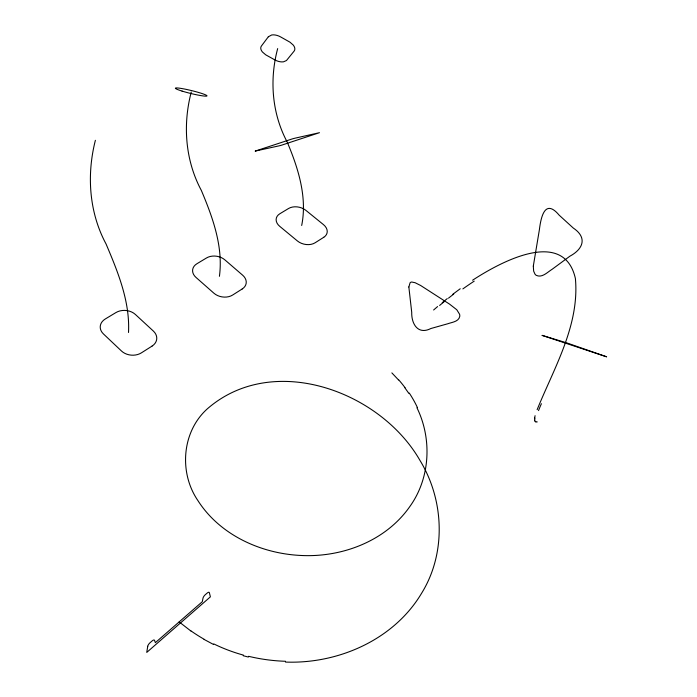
<?xml version="1.0" encoding="UTF-8"?>
<svg xmlns="http://www.w3.org/2000/svg" width="697" height="697" viewBox="0 0 697 697"><rect width="100%" height="100%" fill="white"/><g stroke="black" fill="none" stroke-linecap="round" stroke-linejoin="round"><path stroke-width="1.05" d="M128.509 332.486C130.095 301.522 117.906 271.935 106.057 243.976C89.042 212.306 86.559 174.851 95.384 140.306M534.494 418.583L535.087 415.673M219.424 276.308C223.371 246.599 212.69 217.342 201.328 190.394C185.219 160.345 182.649 124.833 191.248 92.065M301.688 225.471C307.412 197.016 298.185 168.125 287.225 142.092C271.926 113.506 269.312 79.737 277.676 48.581M537.126 409.714C554.106 367.789 579.695 325.307 575.391 278.478C563.716 226.934 498.982 262.943 472.583 280.22M433.621 309.991L437.594 306.558M442.229 302.681L447.282 298.577M452.632 294.404L460.229 288.75M537.256 421.912L535.958 421.842M285.491 662.072C338.393 664.084 393.944 639.663 421.607 593.243C446.368 553.226 444.25 500.15 419.977 460.429C380.213 390.973 272.867 351.767 207.401 408.773C181.839 431.652 178.798 472.54 197.809 500.437C219.782 534.974 260.878 553.618 300.904 555.465C342 557.609 385.711 541.09 409.784 506.614C430.267 478.229 432.236 438.953 416.954 407.797M243.192 655.72L248.35 657.053M213.421 644.411L204.047 639.402M190.856 630.994L179.155 621.907M391.862 372.895L398.527 379.952M404.87 387.785L408.773 393.308M535.026 421.267L534.538 420.186M204.151 639.271A163.316 134.512 4.7 0 1 190.961 630.89M243.419 655.11A150.029 125.739 3.3 0 1 213.761 643.906M285.509 661.279A155.213 132.116 2.4 0 1 248.594 656.304M409.27 393.056A107.077 93.093 34.2 0 1 417.451 407.632M398.701 379.821A115.676 98.408 36.2 0 1 405.053 387.68M439.624 305.452A86.689 8.503 -35.4 0 1 444.198 301.662M448.493 298.15A76.147 10.986 -33.6 0 1 453.73 294.09M462.86 288.906A81.863 17.286 -31.9 0 1 474.221 281.135M538.537 410.594A85.086 8.451 -59 0 1 541.412 403.702M534.808 419.838A79.049 10.69 -52.9 0 1 534.939 418.034M535.862 421.955A90.976 12.764 -49.3 0 1 535.122 421.162M408.851 286.972L411.718 312.3C411.396 324.027 418.017 335.109 430.912 328.505L447.692 323.783C451.952 322.241 458.739 321.735 459.776 316.333A6.43 4.6 48.6 0 0 459.558 314.208L456.77 309.747L449.539 304.11L420.648 285.491L415.133 282.721L411.761 282.032A4.287 3.102 46.6 0 0 410.106 282.747L408.851 286.972M533.31 266.097L533.649 271.133L534.982 274.113A7.083 5.498 -82.8 0 0 536.211 275.306C542.066 278.234 547.537 272.074 552.163 269.26L569.946 256.165C583.372 248.916 587.405 237.477 573.283 228.041L559.151 215.155C544.941 198.192 540.959 216.976 539.373 229.801L533.31 266.097M147.738 646.276L146.736 652.427L210.398 596.841L209.353 592.668A3.293 1.237 -51.3 0 0 207.14 593.112L205.258 594.741A3.302 1.237 -51.2 0 0 202.993 598.2L202.296 601.72L155.344 642.669L154.534 640.36A3.45 1.298 -49.9 0 0 152.085 640.961L150.082 642.704A3.45 1.307 -49.9 0 0 147.738 646.276M255.285 151.066L278.504 145.969A12.459 0.61 -16.6 0 0 281.361 145.255L319.47 132.691L295.458 138.084A12.067 0.575 -16.6 0 0 292.696 138.781L255.285 151.066M268.345 36.767L261.401 46.037A10.56 5.872 23.2 0 0 262.394 51.961L265.714 54.819L274.879 59.916A9.322 5.175 22.9 0 0 283.513 61.815L286.467 60.526L294.09 51.142A10.673 6.012 22.9 0 0 293.306 45.122L289.961 42.177L280.569 36.889A9.497 5.358 23.2 0 0 271.691 34.972L268.345 36.767M151.998 346.139L141.378 352.865A14.053 10.821 4.5 0 1 121.487 351.018L103.426 333.924A13.966 10.621 3.7 0 1 105.273 318.991L115.929 312.57A13.87 10.516 4.3 0 1 135.349 314.434L153.366 331.066A13.957 10.708 5.1 0 1 151.998 346.139M242.199 288.976L232.632 295.04A13.269 9.819 9.4 0 1 213.892 293.193L195.996 277.423A13.182 9.653 8.5 0 1 196.885 263.762L206.504 257.968A13.104 9.549 9 0 1 224.826 259.824L242.652 275.202A13.199 9.714 9.8 0 1 242.199 288.976M323.774 237.285L315.105 242.783A12.624 8.913 12.8 0 1 297.392 240.944L279.724 226.325A12.529 8.773 11.9 0 1 279.811 213.77L288.541 208.508A12.459 8.686 12.2 0 1 305.878 210.355L323.469 224.626A12.555 8.817 13.1 0 1 323.774 237.285M542.161 335.396L606.643 356.82L566.896 342.933L542.161 335.396M182.039 91.08A16.223 1.49 13.7 0 0 206.931 95.977A16.223 1.49 13.7 0 0 184.731 89.077A16.223 1.49 13.7 0 0 182.039 91.08"/></g></svg>
